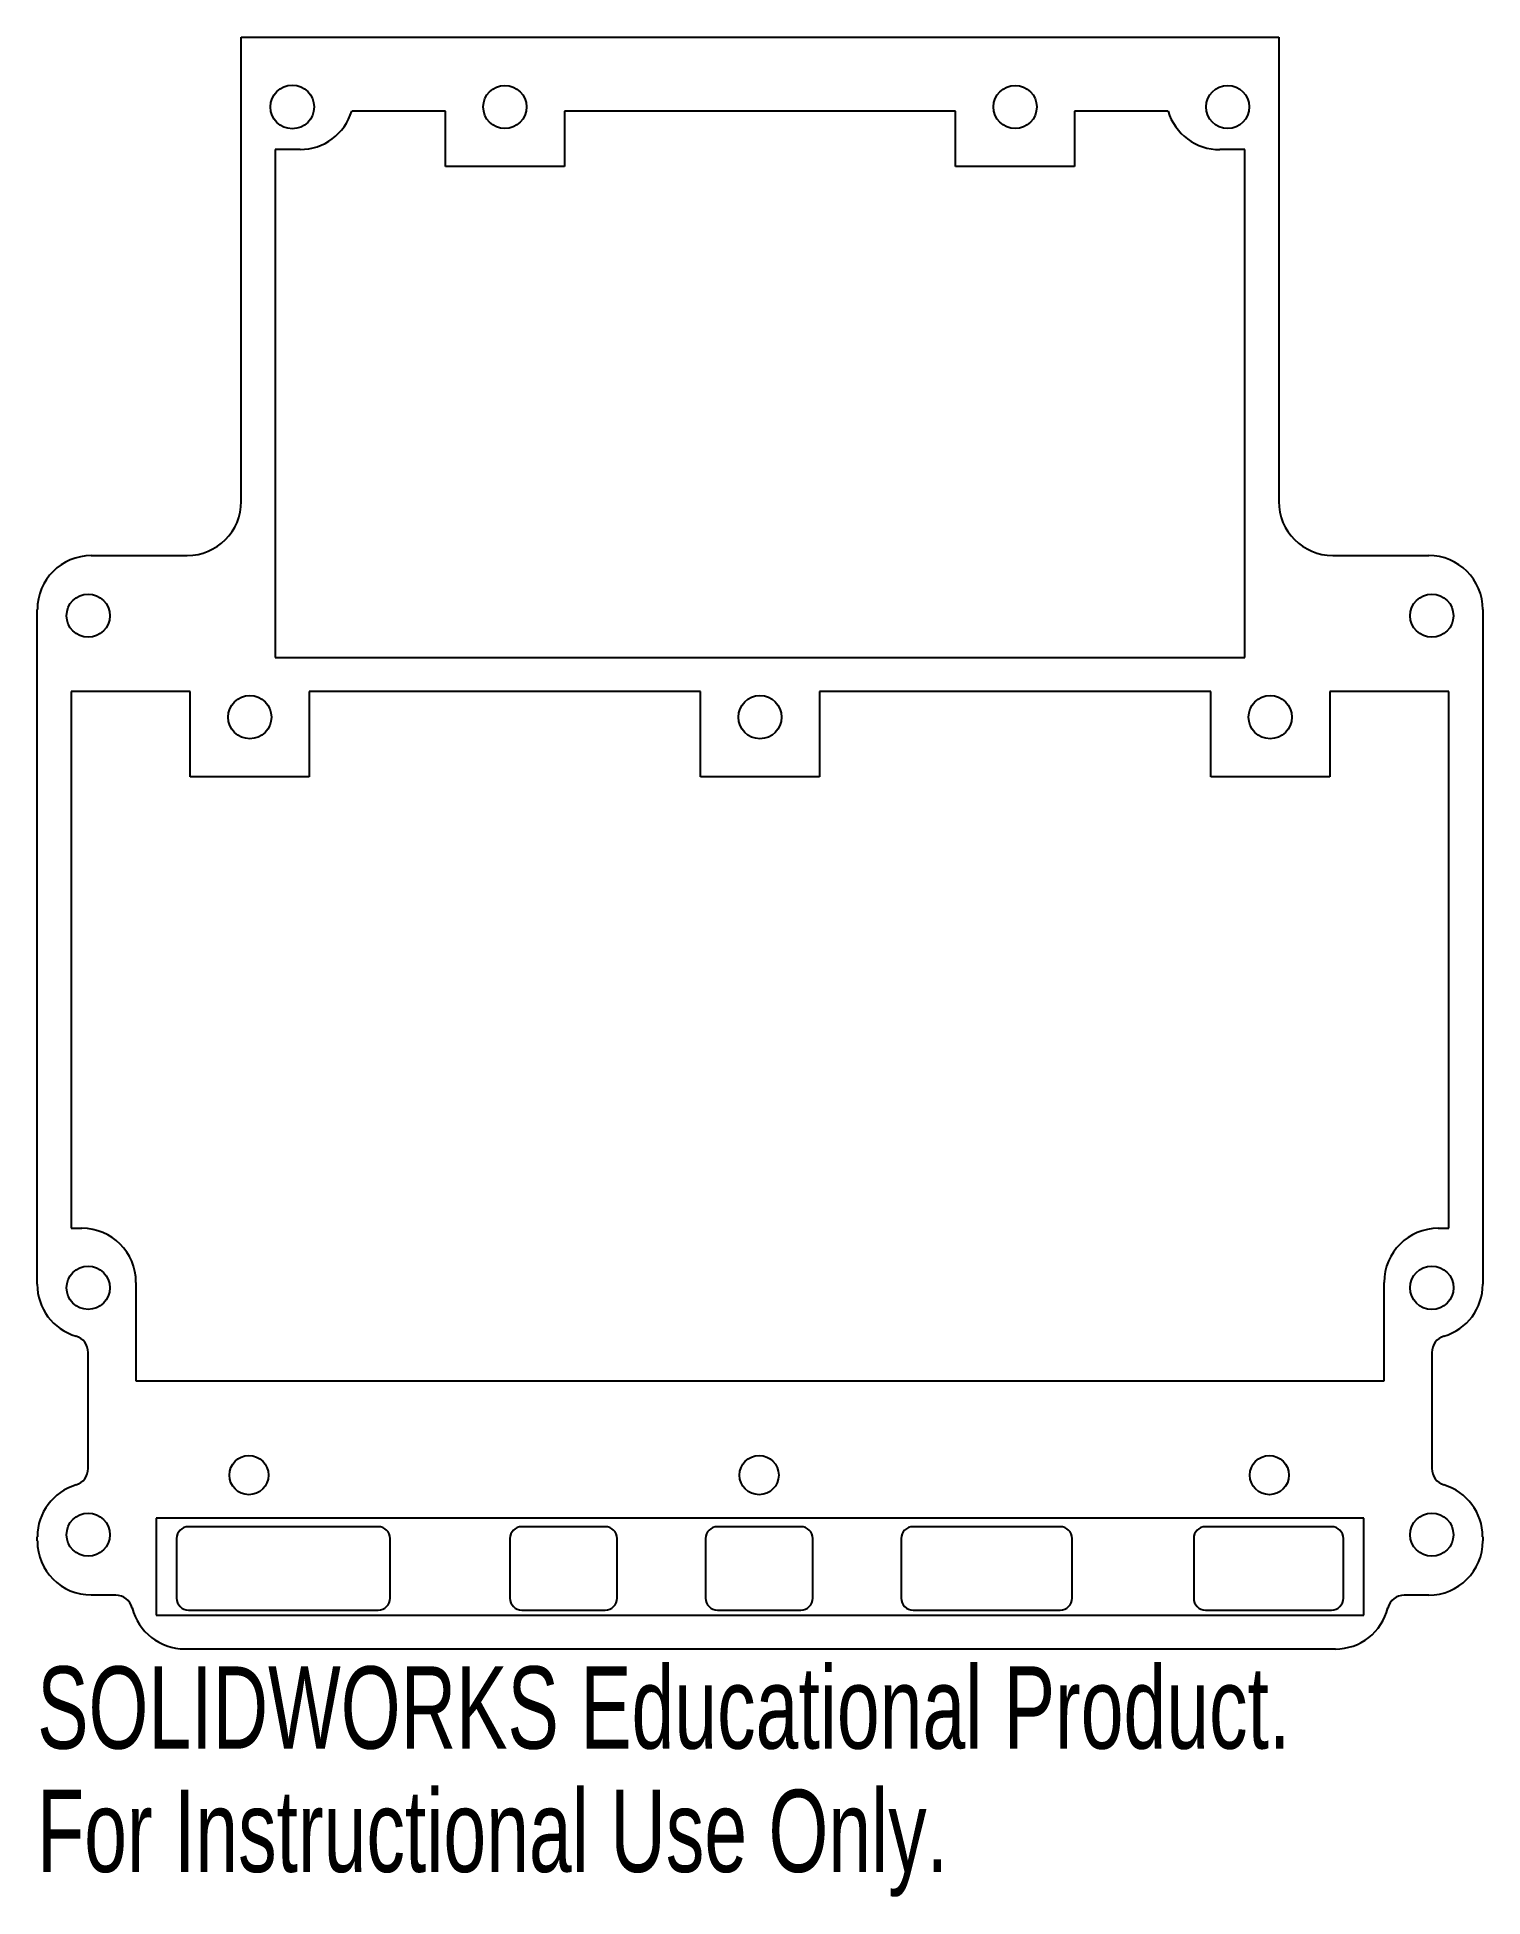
# Model space of a CAD drawing. Header units: millimetres. Extents: x -7.3 to 1.2, y -10.9 to 0.
import ezdxf

# ---------------------------------------------------------------- set-up
doc = ezdxf.new("R2010")
doc.units = ezdxf.units.MM
doc.styles.add('SLDTEXTSTYLE0', font='TXT', dxfattribs={"width": 0.7})

msp = doc.modelspace()

# ---------------------------------------------------------------- linework, layer by layer
at = {"color": 7, "linetype": 'Continuous', "lineweight": 25}
for p, q in [((-6.1, -2.728), (-6.1, 0)), ((-6.1, 0), (0, 0)), ((0, 0), (0, -2.728)), ((-4.9, -0.434), (-5.45, -0.434)), ((-4.9, -0.76), (-4.9, -0.434)), ((-1.9, -0.434), (-4.2, -0.434)), ((-4.2, -0.434), (-4.2, -0.76)), ((-1.9, -0.76), (-1.9, -0.434)), ((-1.2, -0.434), (-1.2, -0.76)), ((-0.65, -0.434), (-1.2, -0.434)), ((-5.754, -0.66), (-5.9, -0.66)), ((-5.9, -0.66), (-5.9, -3.646)), ((-4.2, -0.76), (-4.9, -0.76)), ((-1.2, -0.76), (-1.9, -0.76)), ((-0.2, -0.66), (-0.346, -0.66)), ((-0.2, -3.646), (-0.2, -0.66)), ((-6.982, -3.046), (-6.418, -3.046)), ((0.318, -3.046), (0.882, -3.046)), ((-7.3, -7.329), (-7.3, -3.364)), ((1.2, -3.364), (1.2, -7.329)), ((-5.9, -3.646), (-0.2, -3.646)), ((-6.4, -3.846), (-7.1, -3.846)), ((-7.1, -3.846), (-7.1, -7)), ((-6.4, -4.346), (-6.4, -3.846)), ((-3.4, -3.846), (-5.7, -3.846)), ((-5.7, -3.846), (-5.7, -4.346)), ((-3.4, -4.346), (-3.4, -3.846)), ((-0.4, -3.846), (-2.7, -3.846)), ((-2.7, -3.846), (-2.7, -4.346)), ((-0.4, -4.346), (-0.4, -3.846)), ((1, -3.846), (0.3, -3.846)), ((0.3, -3.846), (0.3, -4.346)), ((1, -7), (1, -3.846)), ((-5.7, -4.346), (-6.4, -4.346)), ((-2.7, -4.346), (-3.4, -4.346)), ((0.3, -4.346), (-0.4, -4.346)), ((-7.1, -7), (-7.037, -7)), ((0.938, -7), (1, -7)), ((-6.72, -7.318), (-6.72, -7.896)), ((0.62, -7.896), (0.62, -7.318)), ((-7, -8.412), (-7, -7.73)), ((0.9, -7.73), (0.9, -8.412)), ((-6.72, -7.896), (0.62, -7.896)), ((0.5, -8.704), (-6.6, -8.704)), ((-6.6, -8.704), (-6.6, -9.273)), ((0.5, -9.273), (0.5, -8.704)), ((-7.3, -8.838), (-7.3, -8.813)), ((-6.48, -8.824), (-6.48, -9.174)), ((-5.295, -8.754), (-6.41, -8.754)), ((-5.225, -9.174), (-5.225, -8.824)), ((-4.52, -8.824), (-4.52, -9.174)), ((-3.96, -8.754), (-4.45, -8.754)), ((-3.89, -9.174), (-3.89, -8.824)), ((-3.37, -8.824), (-3.37, -9.174)), ((-2.81, -8.754), (-3.3, -8.754)), ((-2.74, -9.174), (-2.74, -8.824)), ((-2.22, -8.824), (-2.22, -9.174)), ((-1.285, -8.754), (-2.15, -8.754)), ((-1.215, -9.174), (-1.215, -8.824)), ((-0.5, -8.824), (-0.5, -9.174)), ((0.31, -8.754), (-0.43, -8.754)), ((0.38, -9.174), (0.38, -8.824)), ((1.2, -8.813), (1.2, -8.838)), ((-6.838, -9.156), (-6.982, -9.156)), ((0.882, -9.156), (0.738, -9.156)), ((-6.6, -9.273), (0.5, -9.273)), ((-6.41, -9.244), (-5.295, -9.244)), ((-4.45, -9.244), (-3.96, -9.244)), ((-3.3, -9.244), (-2.81, -9.244)), ((-2.15, -9.244), (-1.285, -9.244)), ((-0.43, -9.244), (0.31, -9.244)), ((0.333, -9.473), (-6.433, -9.473))]:
    msp.add_line(p, q, dxfattribs=at)
for centre, radius in [((-5.8, -0.41), 0.128), ((-4.55, -0.41), 0.127), ((-1.55, -0.41), 0.127), ((-0.3, -0.41), 0.127), ((-7, -3.4), 0.127), ((0.9, -3.4), 0.127), ((-6.05, -3.996), 0.127), ((-3.05, -3.996), 0.127), ((-0.05, -3.996), 0.127), ((-7, -7.35), 0.127), ((0.9, -7.35), 0.128), ((-6.055, -8.451), 0.115), ((-3.055, -8.451), 0.115), ((-0.055, -8.451), 0.115), ((-7, -8.801), 0.127), ((0.9, -8.801), 0.127)]:
    msp.add_circle(centre, radius, dxfattribs=at)
for centre, radius, start, end in [((-5.754, -0.343), 0.317, 270, 343.2504), ((-0.346, -0.343), 0.318, 196.7496, 270), ((-6.418, -2.728), 0.318, 270, 0), ((0.318, -2.728), 0.318, 180, 270), ((-6.982, -3.364), 0.317, 90, 180), ((0.882, -3.364), 0.318, 0, 90), ((-7.037, -7.318), 0.318, 0, 90), ((0.938, -7.318), 0.318, 90, 180), ((-6.982, -7.329), 0.318, 180, 253.654), ((0.882, -7.329), 0.318, 286.346, 0), ((-7.1, -7.73), 0.1, 0, 73.654), ((1, -7.73), 0.1, 106.346, 180), ((-7.1, -8.412), 0.1, 286.346, 360), ((1, -8.412), 0.1, 180, 253.654), ((-6.982, -8.813), 0.317, 106.346, 180), ((0.882, -8.813), 0.317, 0, 73.654), ((-6.982, -8.838), 0.317, 180, 270), ((-6.41, -8.824), 0.07, 90, 180), ((-5.295, -8.824), 0.07, 0, 90), ((-4.45, -8.824), 0.07, 90, 180), ((-3.96, -8.824), 0.07, 0, 90), ((-3.3, -8.824), 0.07, 90, 180), ((-2.81, -8.824), 0.07, 0, 90), ((-2.15, -8.824), 0.07, 90, 180), ((-1.285, -8.824), 0.07, 0, 90), ((-0.43, -8.824), 0.07, 90, 180), ((0.31, -8.824), 0.07, 0, 90), ((0.882, -8.838), 0.318, 270, 0), ((-6.838, -9.256), 0.1, 13.929, 90), ((-6.41, -9.174), 0.07, 180, 270), ((-5.295, -9.174), 0.07, 270, 0), ((-4.45, -9.174), 0.07, 180, 270), ((-3.96, -9.174), 0.07, 270, 0), ((-3.3, -9.174), 0.07, 180, 270), ((-2.81, -9.174), 0.07, 270, 0), ((-2.15, -9.174), 0.07, 180, 270), ((-1.285, -9.174), 0.07, 270, 0), ((-0.43, -9.174), 0.07, 180, 270), ((0.31, -9.174), 0.07, 270, 0), ((0.738, -9.256), 0.1, 90, 166.071), ((-6.433, -9.155), 0.317, 193.929, 270), ((0.333, -9.155), 0.318, 270, 346.071)]:
    msp.add_arc(centre, radius, start, end, dxfattribs=at)

# ---------------------------------------------------------------- texts
at = {"color": 7, "linetype": 'Continuous', "char_height": 0.48336, "attachment_point": 1, "style": 'SLDTEXTSTYLE0'}
for s, insert in [('SOLIDWORKS Educational Product.', (-7.3, -9.575)), ('For Instructional Use Only.', (-7.3, -10.3))]:
    msp.add_mtext(s, dxfattribs=dict(at, insert=insert))

doc.saveas('drawing.dxf')
